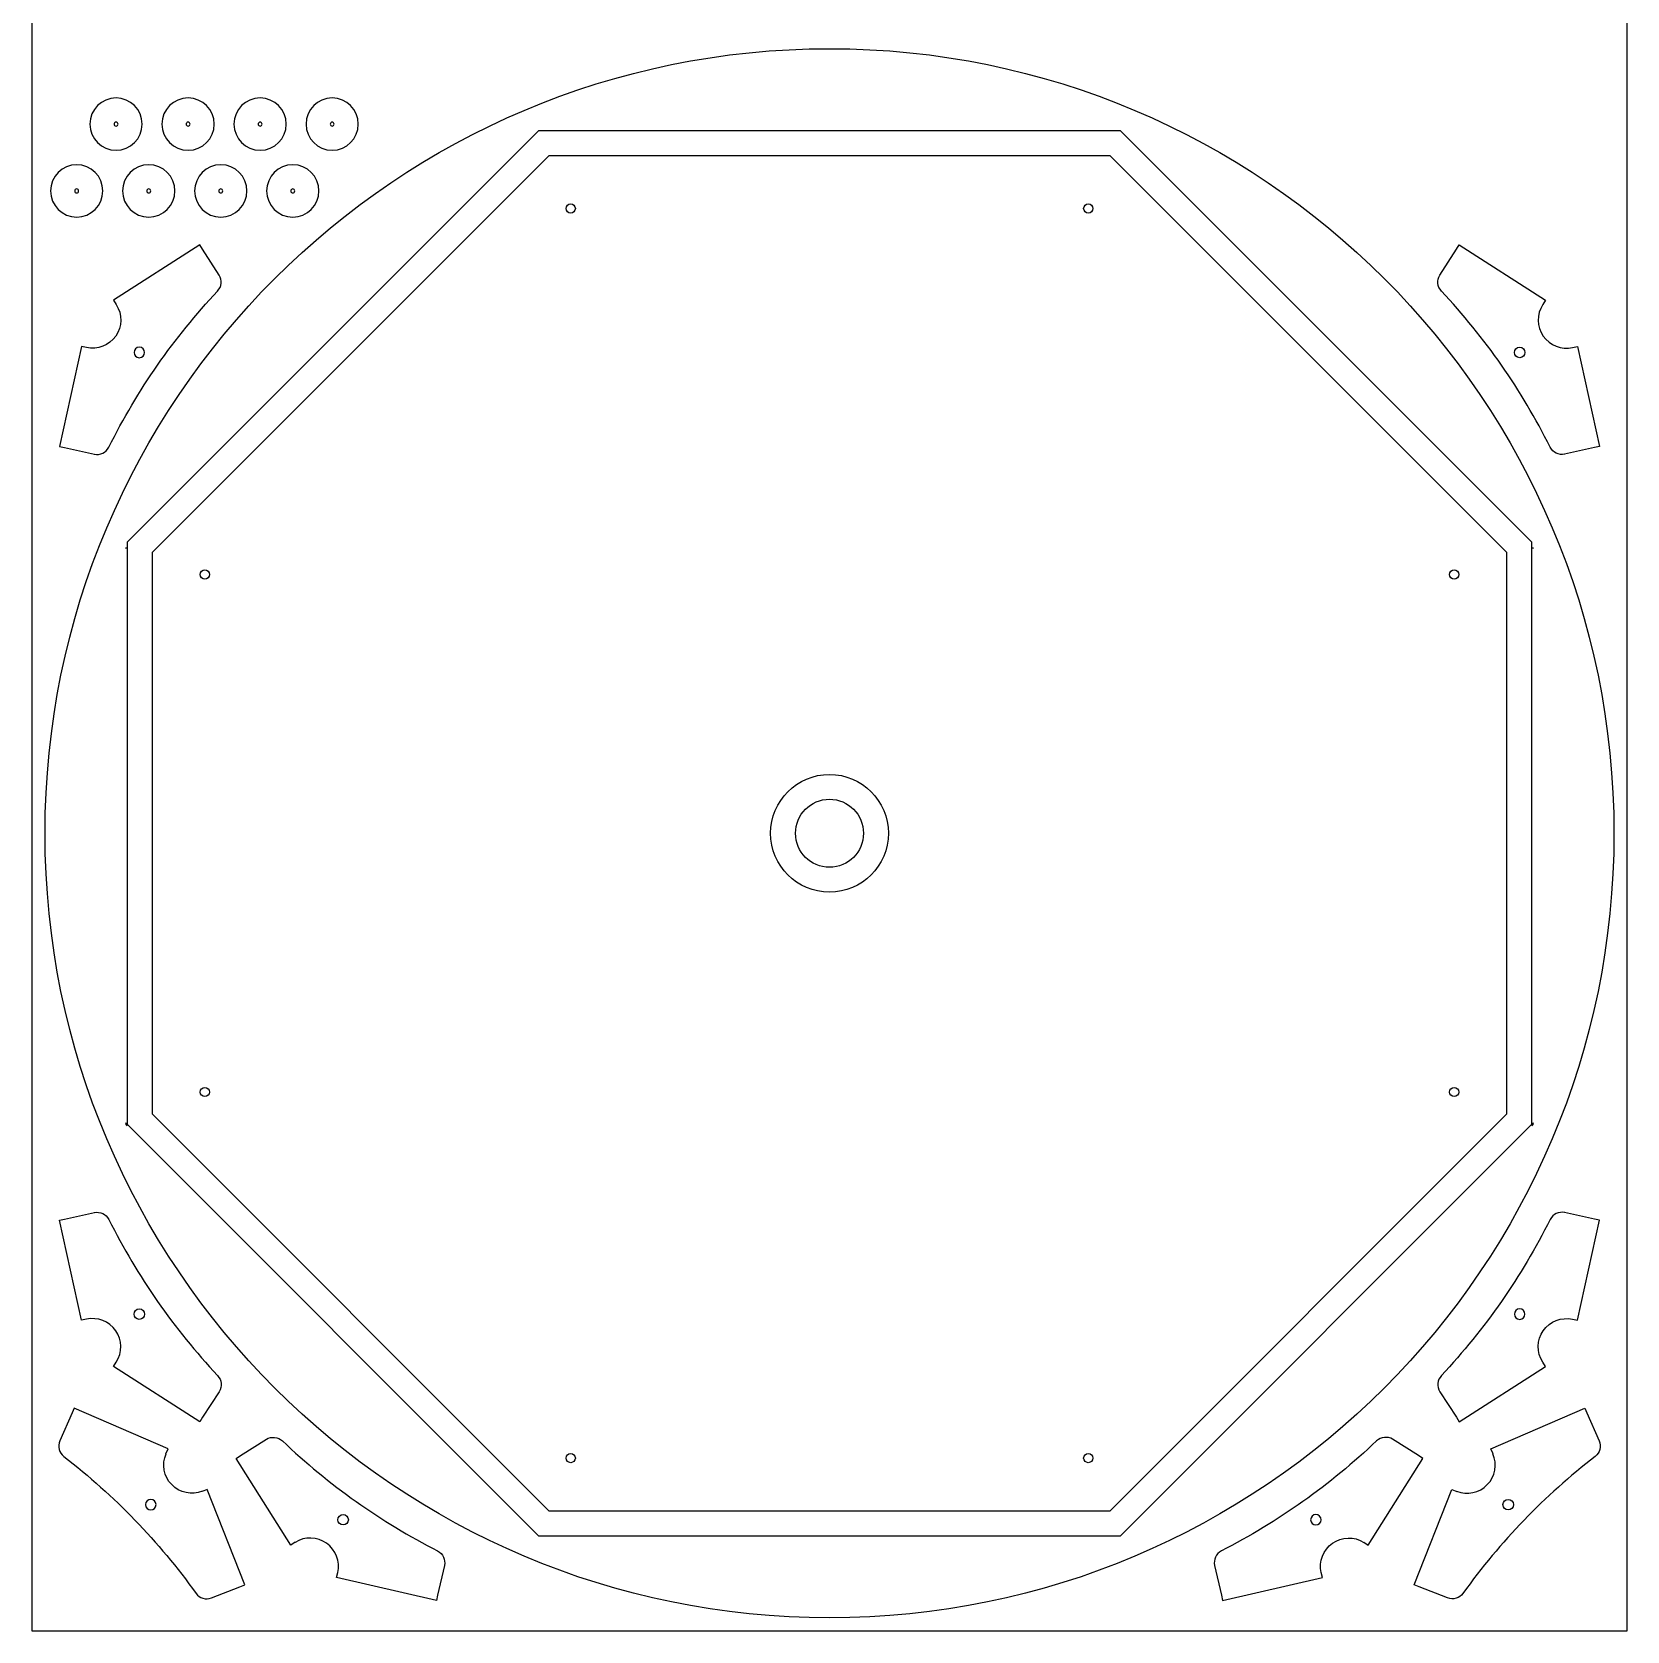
# Model space of a CAD drawing. Header units: millimetres. Extents: x -610 to 2074, y -2456 to 950.
# Drawn here: x -610 to 610, y -1502 to -279 of the extents above; entities that cross this region are included whole.
import ezdxf

# ---------------------------------------------------------------- set-up
doc = ezdxf.new("R2010")
doc.units = ezdxf.units.MM
for name, color, linetype, true_color in [('10mm deep inside', 131, 'Continuous', 0x5ffffb), ('18mm birch plywood sheet', 11, 'Continuous', 0xff6151), ('3mm pilot holes', 4, 'Continuous', 0x00fbff), ('4mm deep inside', 151, 'Continuous', 0x72bcff), ('through cut inside 6mm', 18, 'Continuous', 0x000000), ('through cut outside 6mm bit', 96, 'Continuous', 0x007f00)]:
    doc.layers.add(name, color=color, linetype=linetype, true_color=true_color)

msp = doc.modelspace()

# ---------------------------------------------------------------- linework, layer by layer
at = {"layer": '10mm deep inside'}
msp.add_circle((0, -892.1), 45, dxfattribs=at)
at = {"layer": '18mm birch plywood sheet'}
msp.add_lwpolyline([(-610, -1502.1), (610, -1502.1), (610, 937.9), (-610, 937.9)], close=True, dxfattribs=at)
at = {"layer": '3mm pilot holes', "extrusion": (0, 0, -1)}
for centre in [(545.7, -349.8), (490.6, -349.8), (435.5, -349.8), (380.4, -349.8), (575.8, -400.9), (520.7, -400.9), (465.6, -400.9), (410.5, -400.9)]:
    msp.add_circle(centre, 1.5, dxfattribs=at)
at = {"layer": '4mm deep inside'}
for points in [[(537.1, -669.6), (222.5, -355), (-222.5, -355), (-537.1, -669.6), (-537.1, -1114.6), (-222.5, -1429.3), (222.5, -1429.3), (537.1, -1114.6)], [(518.1, -677.5), (214.6, -374), (-214.6, -374), (-518.1, -677.5), (-518.1, -1106.7), (-214.6, -1410.3), (214.6, -1410.3), (518.1, -1106.7)]]:
    msp.add_lwpolyline(points, close=True, dxfattribs=at)
at = {"layer": '4mm deep inside', "extrusion": (0, 0, -1)}
for centre, start, end in [((534.6, -674.3), 360, 12.2191), ((-534.6, -674.3), 167.7809, 180), ((534.6, -1113.6), 315, 0), ((-534.6, -1113.6), 180, 225)]:
    msp.add_arc(centre, 3.5, start, end, dxfattribs=at)
at = {"layer": 'through cut inside 6mm'}
for centre, radius in [((-197.9, -414.3), 3.5), ((197.9, -414.3), 3.5), ((527.9, -524.4), 4), ((-477.8, -694.2), 3.5), ((477.8, -694.2), 3.5), ((0, -892.1), 26), ((-477.8, -1090), 3.5), ((477.8, -1090), 3.5), ((-527.9, -1259.8), 4), ((-197.9, -1369.9), 3.5), ((197.9, -1369.9), 3.5), ((519.1, -1405.5), 4), ((-372, -1417), 4)]:
    msp.add_circle(centre, radius, dxfattribs=at)
at = {"layer": 'through cut inside 6mm', "extrusion": (0, 0, -1)}
for centre in [(527.9, -524.4), (-527.9, -1259.8), (519.1, -1405.5), (-372, -1417)]:
    msp.add_circle(centre, 4, dxfattribs=at)
at = {"layer": 'through cut outside 6mm bit'}
for points in [[(-466.9, -465.2), (-479.5, -445.5), (-481.6, -442.2), (-547.6, -484.4), (-545.5, -487.8)], [(466.9, -465.2), (479.5, -445.5), (481.6, -442.2), (547.6, -484.4), (545.5, -487.8)], [(-568.3, -520.6), (-572.2, -519.8), (-589, -596.3), (-585.1, -597.1), (-562.3, -602.1)], [(568.3, -520.6), (572.2, -519.8), (589, -596.3), (585.1, -597.1), (562.3, -602.1)], [(-568.3, -1263.6), (-572.2, -1264.5), (-589, -1188), (-585.1, -1187.1), (-562.3, -1182.1)], [(568.3, -1263.6), (572.2, -1264.5), (589, -1188), (585.1, -1187.1), (562.3, -1182.1)], [(-466.9, -1319.1), (-479.5, -1338.7), (-481.6, -1342.1), (-547.6, -1299.8), (-545.5, -1296.5)], [(466.9, -1319.1), (479.5, -1338.7), (481.6, -1342.1), (547.6, -1299.8), (545.5, -1296.5)], [(-507.5, -1366.6), (-505.9, -1362.9), (-577.8, -1331.6), (-579.3, -1335.3), (-588.7, -1356.7)], [(507.5, -1366.6), (505.9, -1362.9), (577.8, -1331.6), (579.3, -1335.3), (588.7, -1356.7)], [(-408.8, -1434.3), (-412.1, -1436.4), (-453.9, -1370.1), (-450.5, -1368), (-430.7, -1355.5)], [(408.8, -1434.3), (412.1, -1436.4), (453.9, -1370.1), (450.5, -1368), (430.7, -1355.5)], [(-472.7, -1476.8), (-451, -1468.3), (-447.3, -1466.8), (-476, -1393.9), (-479.7, -1395.4)], [(472.7, -1476.8), (451, -1468.3), (447.3, -1466.8), (476, -1393.9), (479.7, -1395.4)], [(-294.5, -1452), (-299.7, -1474.8), (-300.6, -1478.7), (-377, -1461.3), (-376.1, -1457.4)], [(294.5, -1452), (299.7, -1474.8), (300.6, -1478.7), (377, -1461.3), (376.1, -1457.4)]]:
    msp.add_lwpolyline(points, dxfattribs=at)
msp.add_circle((0, -892.1), 600, dxfattribs=at)
at = {"layer": 'through cut outside 6mm bit', "extrusion": (0, 0, -1)}
for centre in [(545.7, -349.8), (490.6, -349.8), (435.5, -349.8), (380.4, -349.8), (575.8, -400.9), (520.7, -400.9), (465.6, -400.9), (410.5, -400.9)]:
    msp.add_circle(centre, 20, dxfattribs=at)
at = {"layer": 'through cut outside 6mm bit'}
for centre, radius, start, end in [((-475.3, -470.6), 10, 316.7767, 32.6398), ((103.5, -820), 500.2, 26.4971, 43.2233), ((563.7, -499.5), 21.6, 147.3602, 282.3602), ((-560.2, -592.4), 10, 257.6398, 333.5029), ((560.2, -1191.9), 10, 77.6398, 153.5029), ((-103.5, -964.2), 500.2, 206.4971, 223.2233), ((-563.7, -1284.8), 21.6, 327.3602, 102.3602), ((475.3, -1313.7), 10, 136.7767, 212.6398), ((-579.5, -1360.7), 10, 156.49, 232.3532), ((-72.9, -995), 500.2, 226.3102, 243.0365), ((425.4, -1364), 10, 57.8267, 133.6898), ((487.6, -1375.2), 21.6, 248.51, 23.51), ((891.1, -1764.7), 500.2, 127.6468, 144.3731), ((-397.2, -1452.6), 21.6, 347.1733, 122.1733), ((304.3, -1449.8), 10, 116.9635, 192.8267), ((-476.4, -1467.5), 10, 215.6269, 291.49)]:
    msp.add_arc(centre, radius, start, end, dxfattribs=at)
at = {"layer": 'through cut outside 6mm bit', "extrusion": (0, 0, -1)}
for centre, radius, start, end in [((-475.3, -470.6), 10, 316.7767, 32.6398), ((563.7, -499.5), 21.6, 147.3602, 282.3602), ((103.5, -820), 500.2, 26.4971, 43.2233), ((-560.2, -592.4), 10, 257.6398, 333.5029), ((560.2, -1191.9), 10, 77.6398, 153.5029), ((-103.5, -964.2), 500.2, 206.4971, 223.2233), ((-563.7, -1284.8), 21.6, 327.3602, 102.3602), ((475.3, -1313.7), 10, 136.7767, 212.6398), ((425.4, -1364), 10, 57.8267, 133.6898), ((-72.9, -995), 500.2, 226.3102, 243.0365), ((-579.5, -1360.7), 10, 156.49, 232.3532), ((891.1, -1764.7), 500.2, 127.6468, 144.3731), ((487.6, -1375.2), 21.6, 248.51, 23.51), ((-397.2, -1452.6), 21.6, 347.1733, 122.1733), ((304.3, -1449.8), 10, 116.9635, 192.8267), ((-476.4, -1467.5), 10, 215.6269, 291.49)]:
    msp.add_arc(centre, radius, start, end, dxfattribs=at)

doc.saveas('drawing.dxf')
